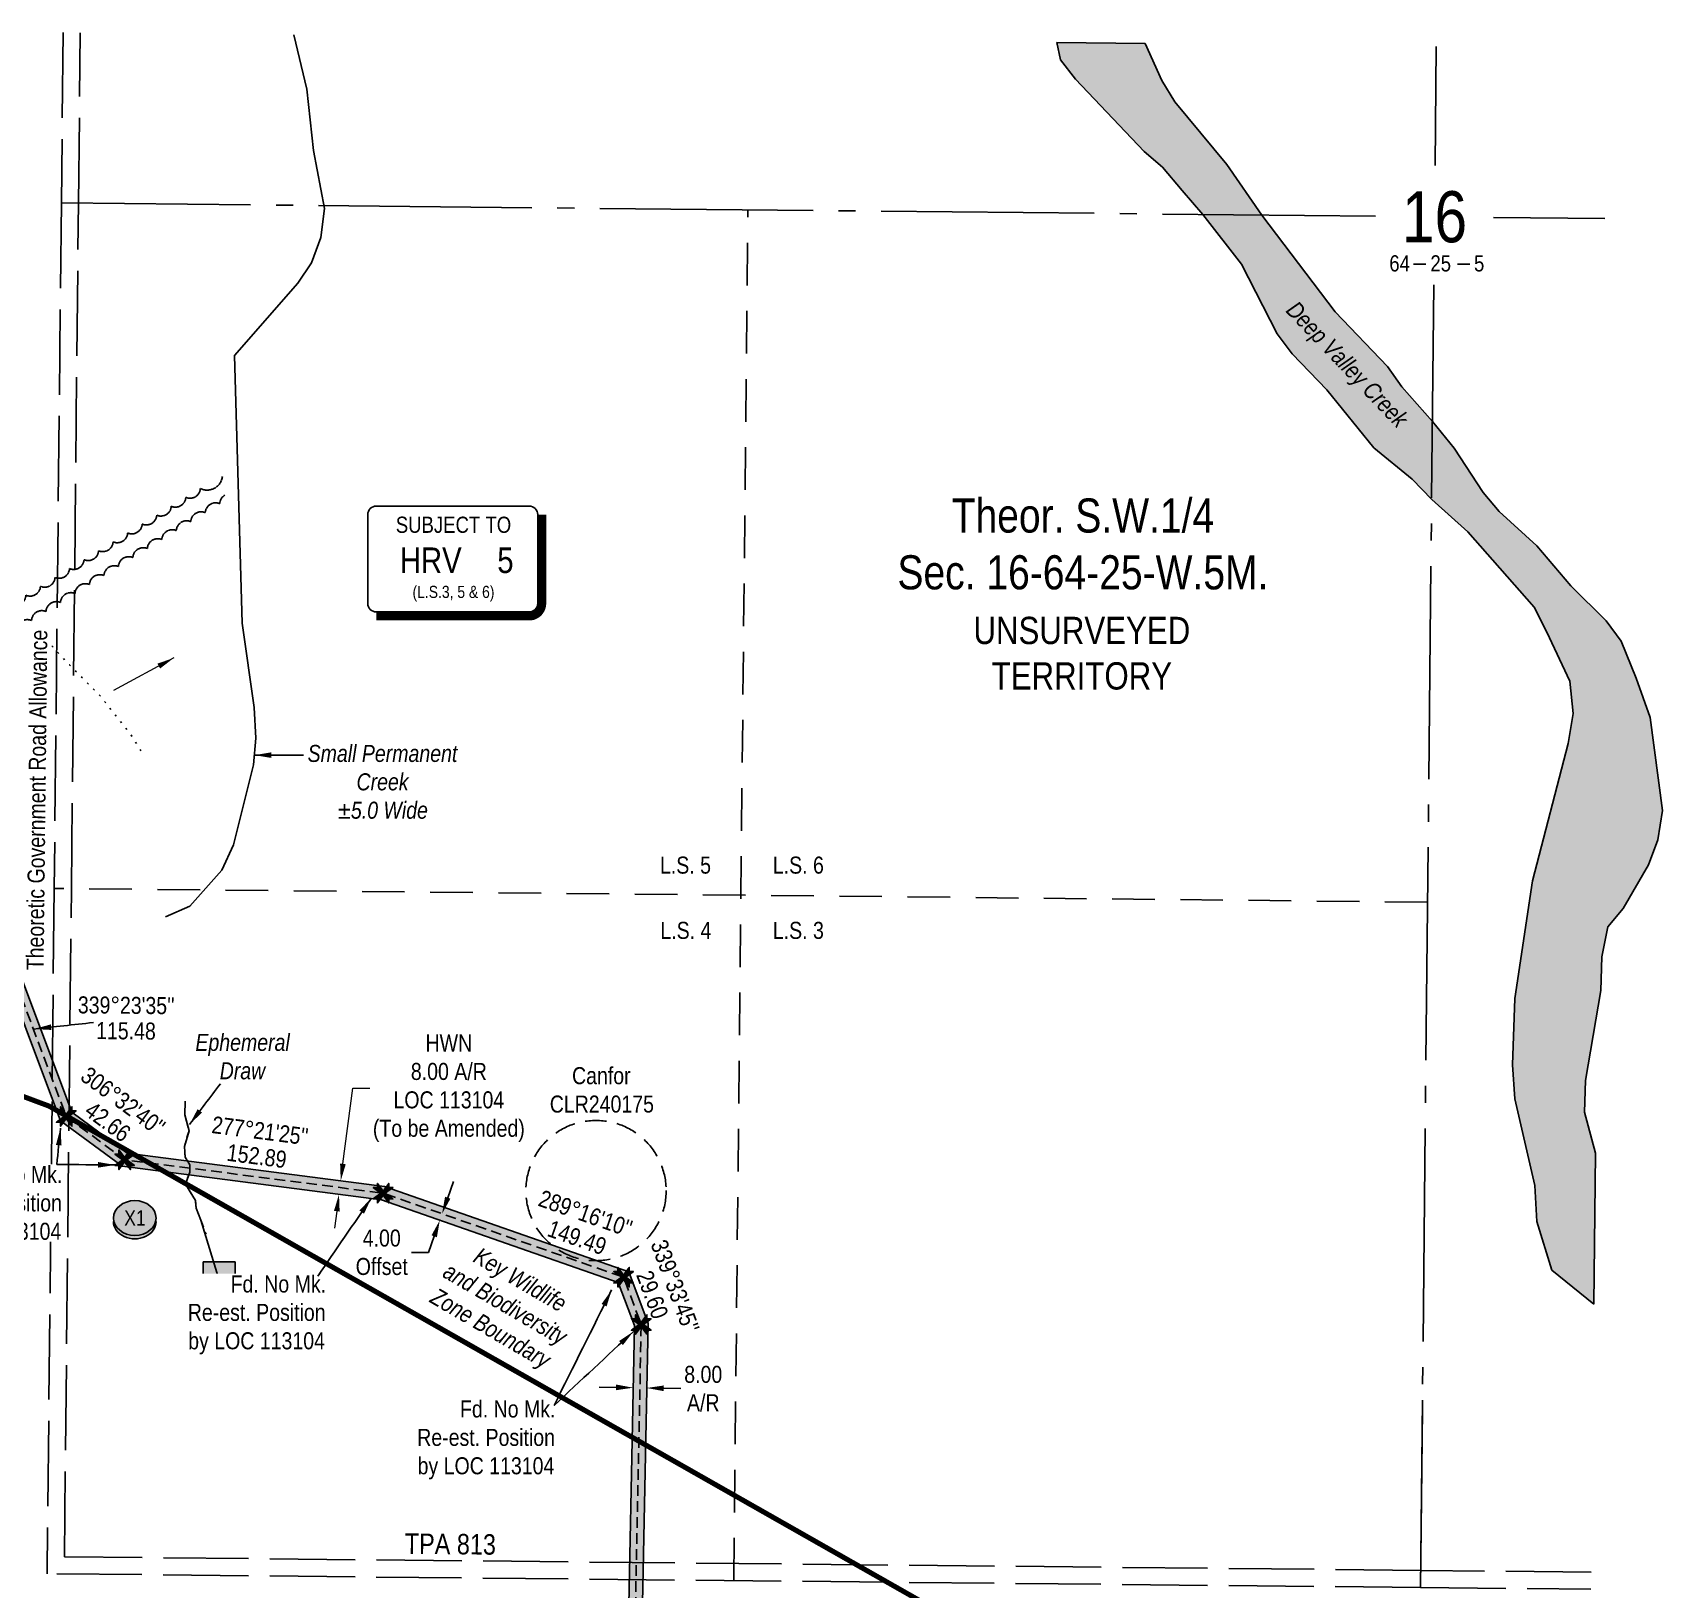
# Model space of a CAD drawing. Extents: x 448726 to 456623, y 6041318 to 6047496.
# Drawn here: x 452623 to 453579, y 6042805 to 6043718 of the extents above; entities that cross this region are included whole.
import ezdxf
from ezdxf.enums import TextEntityAlignment as Align

# ---------------------------------------------------------------- set-up
doc = ezdxf.new("R2010")
doc.units = 0
doc.header["$LTSCALE"] = 5
doc.header["$PDSIZE"] = 5
for name, pattern in [('0', [1, 1, 0]), ('DASHDOT2', [12.7, 6.35, -3.175, 0, -3.175]), ('foc-ACCESSROAD', [3.75, 2.5, -1.25]), ('foc-LSD', [8, 5, -3]), ('foc-QUARTERLINE', [33, 25, -3, 2, -3]), ('foc-TIELINE', [1.875, 1.25, -0.625]), ('foc-TOPO', [1, 0.2, -0.8]), ('foc-TOPO-ephemeral', [6.25, 3.125, -0.625, 0.625, -0.625, 0.625, -0.625]), ('foc-UNSURVEYED', [12.5, 10, -2.5])]:
    doc.linetypes.add(name, pattern=pattern)
doc.layers.get('Defpoints').update_dxf_attribs({"color": 9})
for name, color, linetype in [('10', 1, 'Continuous'), ('9', 3, 'Continuous'), ('AS-UNDERLAY-H', 141, 'Continuous'), ('AS-WILDLIFE', 131, 'DASHDOT2'), ('AS-WILDLIFE-BLOCK', 131, 'Continuous'), ('C-SYMBOL', 7, 'Continuous'), ('CG-NOTES', 7, 'Continuous'), ('CTW', 7, 'Continuous'), ('F-WS', 190, 'foc-ACCESSROAD'), ('L-BD1', 253, 'Continuous'), ('L-MON', 1, 'Continuous'), ('L-QSEC', 8, 'foc-QUARTERLINE'), ('L-ROAD-T', 7, 'Continuous'), ('L-SECLBL', 7, 'Continuous'), ('L-SECTION-LSD', 7, 'foc-LSD'), ('L-TIE', 7, 'foc-TIELINE'), ('L-UNS-T', 3, 'Continuous'), ('L-USEC', 7, 'foc-UNSURVEYED'), ('P-CROSSINGS', 250, 'Continuous'), ('P-PROPOSED', 10, 'Continuous'), ('P-PROPOSED-H', 21, 'Continuous'), ('P-TXT', 4, 'Continuous'), ('T-BUSH', 110, '0'), ('T-CREEK-TEXT', 170, 'Continuous'), ('T-DRAW', 143, 'foc-TOPO-ephemeral'), ('T-GENERAL', 48, 'foc-TOPO'), ('T-WATER', 160, 'Continuous'), ('T-WATER-H', 133, 'Continuous'), ('T-WATER-T', 170, 'Continuous')]:
    doc.layers.add(name, color=color, linetype=linetype)
doc.layers.add('AS-TRAPPER-T', color=7, linetype='Continuous', true_color=0xc26100)
for name, color, linetype, lineweight in [('F-AR-T', 190, 'Continuous', 9), ('F-WS-T', 190, 'Continuous', 9), ('T-TEXT', 48, 'Continuous', 18)]:
    doc.layers.add(name, color=color, linetype=linetype, lineweight=lineweight)
doc.styles.add('100L', font='ARIALN.TTF', dxfattribs={"height": 11})
doc.styles.add('175L', font='ARIALN.TTF', dxfattribs={"height": 20})
doc.styles.add('240', font='ARIALN.TTF', dxfattribs={"height": 30})
doc.styles.add('80', font='ARIALN.TTF', dxfattribs={"height": 10})
doc.styles.add('80CG', font='ARIALN.TTF', dxfattribs={"height": 10})
doc.styles.add('80L', font='ARIALN.TTF', dxfattribs={"height": 10})
doc.styles.add('Crossing', font='ARIALN.TTF', dxfattribs={"height": 10})
doc.styles.add('foc-LtypeFont', font='ARIALN.TTF', dxfattribs={"height": 7.35})
doc.styles.add('HRV', font='ARIALN.TTF', dxfattribs={"height": 3})
doc.styles.add('SIMPLEX', font='ARIALN.TTF')
doc.linetypes.add('foc-TOPO-flowdirection-NOLINE', pattern='A,0,[">",foc-LtypeFont,S=0.3,R=0,X=0,Y=-0.945],-20,[">",foc-LtypeFont,S=0.3,R=0,X=0,Y=-0.945],0', length=20)
doc.dimstyles.new('CG2011', dxfattribs={"dimscale": 5, "dimtxt": 9, "dimasz": 2, "dimexe": 0.2, "dimexo": 0.0625, "dimgap": 0.5, "dimtad": 0, "dimtih": 1, "dimtoh": 1, "dimzin": 0, "dimdsep": 46, "dimtxsty": '80CG', "dimcen": 0.1, "dimse1": 1, "dimse2": 1, "dimclrd": 256, "dimclrt": 256, "dimaunit": 1, "dimadec": 4, "dimazin": 0, "dimtfac": 0.06, "dimtofl": 0, "dimtmove": 0, "dimatfit": 1, "dimfxl": 0.2, "dimtolj": 1, "dimtzin": 0, "dimlwd": -1, "dimarcsym": 0})
doc.dimstyles.new('Compass 5 000', dxfattribs={"dimscale": 5, "dimtxt": 9, "dimasz": 2, "dimexe": 0.2, "dimexo": 0.0625, "dimgap": 0.5, "dimtad": 0, "dimtih": 1, "dimtoh": 1, "dimzin": 0, "dimdsep": 46, "dimtxsty": '80CG', "dimcen": 0.1, "dimse1": 1, "dimse2": 1, "dimclrd": 256, "dimclrt": 256, "dimaunit": 1, "dimadec": 4, "dimazin": 0, "dimtfac": 0.06, "dimtofl": 0, "dimtmove": 0, "dimatfit": 1, "dimfxl": 0.2, "dimtolj": 1, "dimtzin": 0, "dimlwd": -1, "dimarcsym": 0})

# ---------------------------------------------------------------- blocks, each defined once
blk = doc.blocks.new('L-SECLBL')
at = {"layer": '9', "color": 7}
for p, q in [((-5.08, -27.83), (-12.29, -27.83)), ((20.7, -27.83), (13.5, -27.83))]:
    blk.add_line(p, q, dxfattribs=at)
at = {"layer": '10', "color": 2, "style": 'SIMPLEX'}
blk.add_attdef('SEC', text='', height=30, dxfattribs=at).set_placement((0, 0), align=Align.MIDDLE)
at = {"layer": '10', "color": 5, "style": '80L'}
blk.add_attdef('TWP', text='', height=9.5, dxfattribs=at).set_placement((-14.43, -27.37), align=Align.MIDDLE_RIGHT)
blk.add_attdef('RGE', text='', height=9.5, dxfattribs=at).set_placement((3.62, -27.37), align=Align.MIDDLE_CENTER)
blk.add_attdef('MER', text='', height=9.5, dxfattribs=at).set_placement((23.17, -27.37), align=Align.MIDDLE_LEFT)
blk = doc.blocks.new('HRV_Box')
blk.add_lwpolyline([(-44.3, 30.32), (45.4, 30.32, -0.414214), (50.4, 25.32), (50.4, -26.82, -0.414214), (45.4, -31.82), (-44.3, -31.82, -0.414214), (-49.3, -26.82), (-49.3, 25.32, -0.414214)], format="xyb", close=True)
at = {"const_width": 5, "flags": 128}
blk.add_lwpolyline([(-44.3, -34.32), (45.4, -34.32, 0.414214), (52.9, -26.82), (52.9, 25.32)], format="xyb", dxfattribs=at)
at = {"layer": 'CTW', "color": 5, "style": '80L'}
blk.add_text('SUBJECT TO', height=9.5, dxfattribs=at).set_placement((0.98, 11.78), align=Align.BOTTOM_CENTER)
at = {"layer": 'CTW', "color": 3, "style": 'HRV'}
blk.add_text('HRV', height=15, dxfattribs=at).set_placement((-12.36, -1.46), align=Align.MIDDLE_CENTER)
blk.add_attdef('0', text='', height=15, dxfattribs=at).set_placement((31.46, -1.46), align=Align.MIDDLE_CENTER)
at = {"layer": 'CTW', "color": 7, "style": '80L'}
blk.add_attdef('(N.W.1/4 00)', text='', height=7.12, dxfattribs=at).set_placement((0.98, -25.73), align=Align.BOTTOM_CENTER)
blk = doc.blocks.new('TEMP')
h = blk.add_hatch(color=255)
h.dxf.hatch_style = 1
h.paths.add_polyline_path([(0, 0.25), (-0.67, 1.15), (-0.67, 0.67), (-1.15, 0.67), (-0.25, 0), (-1.15, -0.67), (-0.67, -0.67), (-0.67, -1.15), (0, -0.25), (0.67, -1.15), (0.67, -0.67), (1.15, -0.67), (0.25, 0), (1.15, 0.67), (0.67, 0.67), (0.67, 1.15)])
h.paths.add_polyline_path([(0.57, 0.85), (0.57, 0.57), (0.85, 0.57), (0.08, 0), (0.85, -0.57), (0.57, -0.57), (0.57, -0.85), (0, -0.08), (-0.57, -0.85), (-0.57, -0.57), (-0.85, -0.57), (-0.08, 0), (-0.85, 0.57), (-0.57, 0.57), (-0.57, 0.85), (0, 0.08)], flags=16)
h = blk.add_hatch(color=1)
h.dxf.hatch_style = 1
h.paths.add_polyline_path([(0, 0.08), (-0.57, 0.85), (-0.57, 0.57), (-0.85, 0.57), (-0.08, 0), (-0.85, -0.57), (-0.57, -0.57), (-0.57, -0.85), (0, -0.08), (0.57, -0.85), (0.57, -0.57), (0.85, -0.57), (0.08, 0), (0.85, 0.57), (0.57, 0.57), (0.57, 0.85)])
at = {"color": 1}
for p, q in [((-0.08, 0), (0.08, 0)), ((0, 0.08), (0, -0.08))]:
    blk.add_line(p, q, dxfattribs=at)
at = {"color": 255, "flags": 128}
blk.add_lwpolyline([(-0.25, 0), (-1.15, 0.67), (-0.67, 0.67), (-0.67, 1.15), (0, 0.25), (0.67, 1.15), (0.67, 0.67), (1.15, 0.67), (0.25, 0), (1.15, -0.67), (0.67, -0.67), (0.67, -1.15), (0, -0.25), (-0.67, -1.15), (-0.67, -0.67), (-1.15, -0.67)], close=True, dxfattribs=at)
at = {"color": 1, "flags": 128}
blk.add_lwpolyline([(-0.08, 0), (-0.85, 0.57), (-0.57, 0.57), (-0.57, 0.85), (0, 0.08), (0.57, 0.85), (0.57, 0.57), (0.85, 0.57), (0.08, 0), (0.85, -0.57), (0.57, -0.57), (0.57, -0.85), (0, -0.08), (-0.57, -0.85), (-0.57, -0.57), (-0.85, -0.57)], close=True, dxfattribs=at)
blk = doc.blocks.new('*D454')
at = {"layer": 'Defpoints', "color": 0, "transparency": 16777216}
for p in [(452800.76, 6043045.07), (452803.3, 6043044.74), (452799.73, 6043037.13)]:
    blk.add_point(p, dxfattribs=at)
at = {"layer": 'F-AR-T', "transparency": 16777216}
for p, q in [((452804.59, 6043054.65), (452810.33, 6043099.07)), ((452810.33, 6043099.07), (452820.33, 6043099.07)), ((452801, 6043026.89), (452799.72, 6043016.97))]:
    blk.add_line(p, q, dxfattribs=at)
for points in [[(452802.93, 6043054.87), (452806.24, 6043054.44), (452803.3, 6043044.74)], [(452799.34, 6043027.1), (452802.65, 6043026.67), (452802.28, 6043036.8)]]:
    blk.add_solid(points, dxfattribs=at)
at = {"layer": 'F-AR-T', "transparency": 16777216, "insert": (452866.71, 6043099.07), "char_height": 10, "attachment_point": 5, "style": '80CG'}
blk.add_mtext('\\A1;HWN\\P8.00 A/R\\PLOC 113104\\P(To be Amended)', dxfattribs=at)
blk = doc.blocks.new('*D455')
at = {"layer": 'Defpoints', "color": 0, "transparency": 16777216}
for p in [(452850.62, 6043025.4), (452851.94, 6043029.17), (452861.43, 6043021.62)]:
    blk.add_point(p, dxfattribs=at)
at = {"layer": 'P-TXT', "transparency": 16777216}
for p, q in [((452866.05, 6043034.83), (452869.35, 6043044.27)), ((452858.13, 6043012.18), (452854.82, 6043002.74)), ((452854.82, 6043002.74), (452844.82, 6043002.74))]:
    blk.add_line(p, q, dxfattribs=at)
for points in [[(452864.48, 6043035.38), (452867.62, 6043034.28), (452862.75, 6043025.39)], [(452856.55, 6043012.73), (452859.7, 6043011.63), (452861.43, 6043021.62)]]:
    blk.add_solid(points, dxfattribs=at)
at = {"layer": 'P-TXT', "transparency": 16777216, "insert": (452827.36, 6043002.74), "char_height": 10, "attachment_point": 5, "style": '80CG'}
blk.add_mtext('\\A1;4.00\\POffset', dxfattribs=at)
blk = doc.blocks.new('*D456')
at = {"layer": 'Defpoints', "color": 0, "transparency": 16777216}
for p in [(452975.05, 6042936.08), (452983.05, 6042935.92), (452982.79, 6042923.17)]:
    blk.add_point(p, dxfattribs=at)
at = {"layer": 'P-TXT', "transparency": 16777216}
for p, q in [((452964.8, 6042923.53), (452954.8, 6042923.73)), ((452992.79, 6042922.97), (453002.79, 6042922.77))]:
    blk.add_line(p, q, dxfattribs=at)
for points in [[(452964.83, 6042925.2), (452964.77, 6042921.87), (452974.8, 6042923.33)], [(452992.82, 6042924.63), (452992.76, 6042921.3), (452982.79, 6042923.17)]]:
    blk.add_solid(points, dxfattribs=at)
at = {"layer": 'P-TXT', "transparency": 16777216, "insert": (453015.93, 6042922.77), "char_height": 10, "attachment_point": 5, "style": '80CG'}
blk.add_mtext('\\A1;8.00\\PA/R', dxfattribs=at)
blk = doc.blocks.new('xing2')
h = blk.add_hatch(color=50)
h.dxf.hatch_style = 1
edge = h.paths.add_edge_path()
edge.add_ellipse((0, 0), major_axis=(-12.5, 0), ratio=0.816297, start_angle=0, end_angle=360)
h = blk.add_hatch(color=250)
h.dxf.hatch_style = 1
edge = h.paths.add_edge_path()
edge.add_ellipse((0, -2.05), major_axis=(-12.5, 0), ratio=0.816297, start_angle=0, end_angle=180)
edge.add_line((12.5, -2.05), (12.5, 0))
edge.add_ellipse((0, 0), major_axis=(-12.5, 0), ratio=0.816297, start_angle=0, end_angle=180, ccw=False)
edge.add_line((-12.5, 0), (-12.5, -2.05))
at = {"color": 250}
blk.add_ellipse((0, 0), major_axis=(-12.5, 0), ratio=0.816297, dxfattribs=at)
blk.add_ellipse((0, -2.05), major_axis=(-12.5, 0), ratio=0.816297, start_param=0, end_param=3.141593, dxfattribs=at)
at = {"color": 250, "style": 'Crossing'}
blk.add_attdef('CROSSING', text='', height=9, dxfattribs=at).set_placement((0.09, 0.02), align=Align.MIDDLE_CENTER)
at = {"color": 250, "style": 'Crossing', "flags": 1}
for tag, p in [('OWNER', (0.09, -12.49)), ('DESCRIPTION', (0.09, -25.77)), ('LOCATION', (0.09, -39.3)), ('DWG_REF', (0.09, -52.84))]:
    blk.add_attdef(tag, text='', height=9, dxfattribs=at).set_placement(p, align=Align.MIDDLE_CENTER)

msp = doc.modelspace()

# ---------------------------------------------------------------- hatches: boundary and pattern name
at = {"layer": 'AS-UNDERLAY-H'}
h = msp.add_hatch(color=256, dxfattribs=at)
h.dxf.hatch_style = 1
h.paths.add_polyline_path([(452722.537, 6042997.151), (452741.336, 6042997.151), (452741.336, 6042971.417), (452722.537, 6042971.417)])
at = {"layer": 'P-PROPOSED-H'}
h = msp.add_hatch(color=256, dxfattribs=at)
h.dxf.hatch_style = 1
h.paths.add_polyline_path([(452965.622, 6042072.461), (452983.559, 6042961.104), (452972.308, 6042991.309), (452829.068, 6043041.406), (452678.096, 6043060.919), (452645.618, 6043084.997), (452605.412, 6043191.968), (452552.372, 6043332.083), (452547.214, 6043345.707), (452448.68, 6043324.362), (452319.344, 6043341.197), (452313.839, 6043330.056), (452295.115, 6043292.171), (452178.42, 6043056.048), (452134.133, 6042966.416), (452109.775, 6042917.119), (452118.738, 6042912.69), (452143.096, 6042961.988), (452187.382, 6043051.619), (452304.078, 6043287.742), (452322.801, 6043325.627), (452327.013, 6043334.149), (452448.935, 6043318.28), (452541.458, 6043338.323), (452544.892, 6043329.251), (452597.928, 6043189.145), (452638.961, 6043079.976), (452675.005, 6043053.254), (452827.215, 6043033.581), (452966.123, 6042984.999), (452975.532, 6042959.741), (452957.626, 6042072.622)])
at = {"layer": 'T-WATER-H'}
h = msp.add_hatch(color=256, dxfattribs=at)
h.dxf.hatch_style = 1
h.paths.add_polyline_path([(453538.301, 6042972.268), (453513.716, 6042992.327), (453504.861, 6043020.866), (453503.65, 6043041.969), (453491.92, 6043092.881), (453490.617, 6043112.781), (453491.937, 6043151.609), (453502.371, 6043220.756), (453523.254, 6043301.348), (453526.216, 6043318.901), (453524.156, 6043337.822), (453510.783, 6043366.713), (453503.314, 6043381.229), (453483.079, 6043404.12), (453464.311, 6043425.481), (453443.219, 6043444.551), (453431.667, 6043456.329), (453409.196, 6043474.895), (453381.635, 6043508.818), (453361.439, 6043529.966), (453352.54, 6043541.743), (453331.588, 6043582.506), (453308.962, 6043611.768), (453296.889, 6043625.901), (453285.344, 6043639.417), (453274.591, 6043648.624), (453234.253, 6043691.1), (453225.486, 6043702.458), (453223.378, 6043712.59), (453275.094, 6043712.069), (453284.965, 6043690.329), (453292.564, 6043677.737), (453323.018, 6043641.126), (453343.605, 6043611.42), (453386.556, 6043554.644), (453417.251, 6043522.542), (453425.674, 6043510.574), (453443.675, 6043490.264), (453456.29, 6043474.63), (453473.374, 6043448.537), (453482.854, 6043437.497), (453504.887, 6043417.298), (453524.725, 6043393.8), (453545.503, 6043373.389), (453554.35, 6043361.311), (453563.203, 6043339.699), (453571.321, 6043316.661), (453578.524, 6043262.027), (453575.916, 6043244.725), (453570.351, 6043230.228), (453555.531, 6043204.558), (453546.446, 6043193.691), (453543.007, 6043176.067), (453542.382, 6043156.415), (453533.442, 6043103.577), (453532.787, 6043085.066), (453539.208, 6043060.979)])

# ---------------------------------------------------------------- linework, layer by layer
at = {"layer": 'AS-UNDERLAY-H'}
msp.add_lwpolyline([(452722.537, 6042997.151), (452741.336, 6042997.151), (452741.336, 6042971.417), (452722.537, 6042971.417)], close=True, dxfattribs=at)
at = {"layer": 'AS-WILDLIFE', "const_width": 2.998, "flags": 128}
msp.add_lwpolyline([(453534.199, 6042571.031), (453220.897, 6042754.088), (452632.179, 6043088.587), (451711.847, 6043431.607)], dxfattribs=at)
at = {"layer": 'F-WS'}
msp.add_circle((452953.03, 6043039), 41.138, dxfattribs=at)
at = {"layer": 'L-QSEC', "flags": 128}
for points in [[(453445.892, 6043710.348), (453445.177, 6043640.388)], [(453410.299, 6043610.752), (452639.421, 6043618.503)], [(453544.815, 6043609.399), (453479.542, 6043610.056)], [(453444.461, 6043570.427), (453436.648, 6042806.107)], [(453436.648, 6042806.107), (453437.772, 6042916.101)]]:
    msp.add_lwpolyline(points, dxfattribs=at)
at = {"layer": 'L-SECTION-LSD', "flags": 128}
for points in [[(453033.853, 6042810.152), (453042.146, 6043614.454)], [(453440.759, 6043208.256), (452635.242, 6043216.335)]]:
    msp.add_lwpolyline(points, dxfattribs=at)
at = {"layer": 'L-USEC', "flags": 128}
for points in [[(452640.46, 6043718.462), (452639.421, 6043618.497)], [(452649.471, 6043618.402), (452650.509, 6043718.361)], [(452639.421, 6043618.497), (452635.242, 6043216.335)], [(452645.291, 6043216.243), (452649.471, 6043618.402)], [(452635.242, 6043216.335), (452631.063, 6042814.197)], [(452641.216, 6042824.146), (452645.291, 6043216.243)], [(453436.75, 6042816.157), (452641.216, 6042824.146)], [(453436.644, 6042806.107), (452631.063, 6042814.197)], [(453536.695, 6042815.153), (453436.75, 6042816.157)], [(453436.644, 6042806.107), (453536.592, 6042805.104)]]:
    msp.add_lwpolyline(points, dxfattribs=at)
at = {"layer": 'P-PROPOSED'}
msp.add_lwpolyline([(452597.928, 6043189.145), (452638.961, 6043079.976), (452675.005, 6043053.254), (452827.215, 6043033.581), (452966.123, 6042984.999), (452975.532, 6042959.741), (452957.626, 6042072.622)], dxfattribs=at)
at = {"layer": 'T-BUSH', "flags": 128}
for points in [[(452351.466, 6043337.399, 0.5282059), (452362.397, 6043334.521, 0.5205671), (452372.305, 6043333.205, 0.5205671), (452382.213, 6043331.889, 0.5205671), (452392.122, 6043330.572, 0.5205671), (452402.03, 6043329.256, 0.5205671), (452411.939, 6043327.94, 0.5205671), (452421.847, 6043326.623, 0.5205671), (452431.755, 6043325.307, 0.5205671), (452441.542, 6043326.529, 0.5205671), (452451.279, 6043328.788, 0.5205671), (452461.016, 6043331.046, 0.5205671), (452470.753, 6043333.305, 0.5205671), (452480.49, 6043335.563, 0.5205671), (452490.226, 6043337.822, 0.5205671), (452499.963, 6043340.08, 0.5205671), (452509.7, 6043342.339, 0.5205671), (452519.437, 6043344.597, 0.5205671), (452529.174, 6043346.856, 0.5205671), (452538.911, 6043349.114, 0.5205671), (452548.733, 6043350.883, 0.5205671), (452558.472, 6043352.9, 0.5205671), (452567.517, 6043356.993, 0.5205671), (452576.042, 6043362.212, 0.5205671), (452584.566, 6043367.431, 0.5205671), (452593.091, 6043372.65, 0.5205671), (452601.615, 6043377.87, 0.5205671), (452610.14, 6043383.089, 0.5205671), (452618.664, 6043388.308, 0.5205671), (452627.189, 6043393.527, 0.5205671), (452635.713, 6043398.746, 0.5205671), (452644.238, 6043403.966, 0.5205671), (452652.763, 6043409.185, 0.5205671), (452661.287, 6043414.404, 0.5205671), (452669.812, 6043419.623, 0.5205671), (452678.336, 6043424.843, 0.5205671), (452686.861, 6043430.062, 0.5205671), (452695.385, 6043435.281, 0.5205671), (452703.91, 6043440.5, 0.5205671), (452712.434, 6043445.72, 0.5205671), (452720.959, 6043450.939, 0.5205671), (452733.905, 6043458.034)], [(452735.284, 6043446.99, 0.2495483), (452732.316, 6043442.085, 0.5205671), (452723.825, 6043436.811, 0.5205671), (452715.334, 6043431.537, 0.5205671), (452706.843, 6043426.263, 0.5205671), (452698.353, 6043420.989, 0.5205671), (452689.862, 6043415.715, 0.5205671), (452681.371, 6043410.441, 0.5205671), (452672.88, 6043405.167, 0.5205671), (452664.389, 6043399.893, 0.5205671), (452655.899, 6043394.619, 0.5205671), (452647.408, 6043389.345, 0.5205671), (452638.917, 6043384.071, 0.5205671), (452630.426, 6043378.797, 0.5205671), (452621.936, 6043373.523, 0.5205671), (452613.445, 6043368.249, 0.5205671), (452604.954, 6043362.975, 0.5205671), (452596.463, 6043357.701, 0.5205671), (452587.952, 6043352.461, 0.5205671), (452579.336, 6043347.393, 0.5205671), (452570.721, 6043342.325, 0.5205671), (452562.106, 6043337.256, 0.5205671), (452553.491, 6043332.188, 0.5205671), (452543.919, 6043329.311, 0.5205671), (452534.126, 6043327.307, 0.5205671), (452524.334, 6043325.302, 0.5205671), (452514.542, 6043323.297, 0.5205671), (452504.749, 6043321.292, 0.5205671), (452494.957, 6043319.288, 0.5205671), (452485.165, 6043317.283, 0.5205671), (452475.372, 6043315.278, 0.5205671), (452465.58, 6043313.274, 0.5205671), (452455.787, 6043311.272, 0.5205671), (452445.944, 6043309.575, 0.5205671), (452436.032, 6043310.865, 0.5205671), (452426.12, 6043312.156, 0.5205671), (452416.209, 6043313.446, 0.0252524), (452415.896, 6043313.977, 0.0252524)]]:
    msp.add_lwpolyline(points, format="xyb", dxfattribs=at)
at = {"layer": 'T-DRAW', "flags": 128}
msp.add_lwpolyline([(452712.006, 6043091.421), (452711.807, 6043083.377), (452714.318, 6043074.134), (452711.589, 6043064.837), (452712.088, 6043058.525), (452714.773, 6043054.032), (452714.727, 6043049.845), (452712.297, 6043042.745), (452718.076, 6043033.256), (452718.537, 6043028.695), (452721.231, 6043021.715), (452724.368, 6043013.385)], dxfattribs=at)
at = {"layer": 'T-DRAW', "linetype": 'foc-TOPO-flowdirection-NOLINE', "flags": 128}
msp.add_lwpolyline([(452735.018, 6042976.817), (452721.231, 6043021.715), (452718.537, 6043028.695), (452718.076, 6043033.256), (452712.297, 6043042.745), (452714.727, 6043049.845), (452714.773, 6043054.032), (452712.088, 6043058.525), (452711.589, 6043064.837), (452714.318, 6043074.134), (452711.807, 6043083.377), (452712.006, 6043091.421)], dxfattribs=at)
at = {"layer": 'T-GENERAL', "flags": 128}
msp.add_lwpolyline([(452633.86, 6043358.563), (452644.111, 6043347.472), (452661.572, 6043330.008), (452680.142, 6043306.647), (452688.233, 6043293.608)], dxfattribs=at)
at = {"layer": 'T-WATER', "flags": 128}
msp.add_lwpolyline([(452700.612, 6043199.687), (452714.865, 6043205.826), (452733.59, 6043226.914), (452740.406, 6043241.804), (452752.201, 6043288.892), (452753.533, 6043304.479), (452752.579, 6043322.469), (452745.573, 6043371.887), (452741.018, 6043529.036), (452778.162, 6043571.444), (452786.078, 6043583.361), (452791.575, 6043598.158), (452793.765, 6043615.329), (452787.347, 6043649.269), (452783.397, 6043685.254), (452775.863, 6043717.098)], dxfattribs=at)
at = {"layer": 'T-WATER', "linetype": 'foc-TOPO-flowdirection-NOLINE', "flags": 128}
msp.add_lwpolyline([(452700.612, 6043199.687), (452714.865, 6043205.826), (452733.59, 6043226.914), (452740.406, 6043241.804), (452752.201, 6043288.892), (452753.533, 6043304.479), (452752.579, 6043322.469), (452745.573, 6043371.887), (452741.018, 6043529.036), (452778.162, 6043571.444), (452786.078, 6043583.361), (452791.575, 6043598.158), (452793.765, 6043615.329), (452787.347, 6043649.269), (452783.397, 6043685.254), (452775.863, 6043717.098)], dxfattribs=at)
at = {"layer": 'T-WATER'}
for points in [[(453538.301, 6042972.268), (453513.716, 6042992.327), (453504.861, 6043020.866), (453503.65, 6043041.969), (453491.92, 6043092.881), (453490.617, 6043112.781), (453491.937, 6043151.609), (453502.371, 6043220.756), (453523.254, 6043301.348), (453526.216, 6043318.901), (453524.156, 6043337.822), (453510.783, 6043366.713), (453503.314, 6043381.229), (453483.079, 6043404.12), (453464.311, 6043425.481), (453443.219, 6043444.551), (453431.667, 6043456.329), (453409.196, 6043474.895), (453381.635, 6043508.818), (453361.439, 6043529.966), (453352.54, 6043541.743), (453331.588, 6043582.506), (453308.962, 6043611.768), (453296.889, 6043625.901), (453285.344, 6043639.417), (453274.591, 6043648.624), (453234.253, 6043691.1), (453225.486, 6043702.458), (453223.378, 6043712.59)], [(453275.094, 6043712.069), (453284.965, 6043690.329), (453292.564, 6043677.737), (453323.018, 6043641.126), (453343.605, 6043611.42), (453386.556, 6043554.644), (453417.251, 6043522.542), (453425.674, 6043510.574), (453443.675, 6043490.264), (453456.29, 6043474.63), (453473.374, 6043448.537), (453482.854, 6043437.497), (453504.887, 6043417.298), (453524.725, 6043393.8), (453545.503, 6043373.389), (453554.35, 6043361.311), (453563.203, 6043339.699), (453571.321, 6043316.661), (453578.524, 6043262.027), (453575.916, 6043244.725), (453570.351, 6043230.228), (453555.531, 6043204.558), (453546.446, 6043193.691), (453543.007, 6043176.067), (453542.382, 6043156.415), (453533.442, 6043103.577), (453532.787, 6043085.066), (453539.208, 6043060.979)]]:
    msp.add_lwpolyline(points, dxfattribs=at)
at = {"layer": 'T-WATER-H', "flags": 128}
for points in [[(453275.094, 6043712.069), (453223.378, 6043712.59)], [(453538.301, 6042972.268), (453539.208, 6043060.979)]]:
    msp.add_lwpolyline(points, dxfattribs=at)

# ---------------------------------------------------------------- block references
at = {"layer": 'CG-NOTES', "xscale": 0.99949438, "yscale": 0.99949438, "zscale": 0.99949438}
msp.add_blockref('HRV_Box', (452868.456, 6043410.304), dxfattribs=at).add_auto_attribs({'(N.W.1/4 00)': '(L.S.3, 5 & 6)', '0': '5'})
at = {"layer": 'L-MON', "xscale": 4.997471899999995, "yscale": 4.997471899999995, "zscale": 4.997471899999995}
for p in [(452642.29, 6043082.487), (452676.551, 6043057.088), (452828.142, 6043037.495), (452969.216, 6042988.154), (452979.546, 6042960.423)]:
    msp.add_blockref('TEMP', p, dxfattribs=at)
at = {"layer": 'L-SECLBL', "xscale": 0.99949438, "yscale": 0.99949438, "zscale": 0.99949438}
msp.add_blockref('L-SECLBL', (453444.87, 6043610.404), dxfattribs=at).add_auto_attribs({'SEC': '16', 'TWP': '64', 'RGE': '25', 'MER': '5'})
at = {"layer": 'P-CROSSINGS', "xscale": 0.99949438, "yscale": 0.99949438, "zscale": 0.99949438}
msp.add_blockref('xing2', (452682.488, 6043022.893), dxfattribs=at).add_auto_attribs({'CROSSING': 'X1'})

# ---------------------------------------------------------------- texts
at = {"layer": 'AS-TRAPPER-T', "insert": (452867.61, 6042831.532), "char_height": 11.9939, "attachment_point": 5, "rotation": 359.424651, "style": '240'}
msp.add_mtext_dynamic_manual_height_columns('TPA 813', width=52.88398, gutter_width=45, heights=[0], dxfattribs=at)
at = {"layer": 'AS-WILDLIFE-BLOCK', "insert": (452875.538, 6043011.901), "char_height": 9.99494, "attachment_point": 1, "rotation": 329.703015, "style": '80L'}
msp.add_mtext_dynamic_manual_height_columns('\\pi11.347;{\\fArial Narrow|b0|i1|c0|p34;Key Wildlife \\P\\pi0.32288;and Biodiversity\\P\\pi1.4785;Zone Boundary}', width=81.66889, gutter_width=50, heights=[0], dxfattribs=at)
at = {"layer": 'C-SYMBOL', "color": 3, "insert": (453238.623, 6043445.087), "char_height": 19.98989, "width": 378.02159, "attachment_point": 2, "style": '175L'}
msp.add_mtext('Theor. S.W.1/4\\PSec. 16-64-25-W.5M.', dxfattribs=at)
at = {"layer": 'F-WS-T', "insert": (452916.581, 6043111.42), "char_height": 9.99494, "width": 78.76985, "attachment_point": 1, "style": '80L'}
msp.add_mtext('\\A1;\\pi22.398;Canfor\\P\\pi9.3455;CLR240175', dxfattribs=at)
at = {"layer": 'L-BD1', "style": '80L'}
for s, height, rotation, p in [("339°23'35''", 9.99494, 359.46163, (452677.478, 6043147.722)), ('115.48', 9.9949, 359.46163, (452677.337, 6043132.73)), ("306°32'40''", 9.99494, 323.4479, (452675.638, 6043091.493)), ('42.66', 9.9949, 323.4479, (452666.71, 6043079.449)), ("277°21'25''", 9.99494, 352.6354, (452755.995, 6043074.15)), ('152.89', 9.9949, 352.6354, (452754.073, 6043059.282)), ("289°16'10''", 9.99494, 340.7229, (452946.901, 6043025.61)), ('149.49', 9.9949, 340.7229, (452941.952, 6043011.458)), ("339°33'45''", 9.99494, 290.4298, (452999.47, 6042982.873)), ('29.60', 9.9949, 290.4298, (452986.123, 6042977.902))]:
    msp.add_text(s, height=height, rotation=rotation, dxfattribs=at).set_placement(p, align=Align.MIDDLE)
at = {"layer": 'L-ROAD-T', "style": '80L'}
msp.add_text('Theoretic Government Road Allowance', height=9.99494, rotation=89.366657, dxfattribs=at).set_placement((452625.107, 6043268.183), align=Align.MIDDLE_CENTER)
at = {"layer": 'L-UNS-T', "color": 3, "insert": (453238.004, 6043354.218), "char_height": 15.99191, "attachment_point": 5, "style": '80L'}
msp.add_mtext_dynamic_manual_height_columns('UNSURVEYED TERRITORY', width=126.41375, gutter_width=47.5, heights=[0], dxfattribs=at)
at = {"layer": 'T-CREEK-TEXT', "insert": (453364.397, 6043561.827), "char_height": 9.99494, "width": 107.03305, "attachment_point": 1, "rotation": 313.681602, "style": '80'}
msp.add_mtext('{\\fArial Narrow|b0|i1|c0|p18;Deep Valley Creek}', dxfattribs=at)
at = {"layer": 'T-WATER-T', "char_height": 9.99494, "attachment_point": 1, "style": '80L'}
for s, width, insert in [('\\pi0.47799;{\\fArial Narrow|b0|i1|c0|p34;Small Permanent \\P\\pi29.15;Creek\\P\\pi18.184;±5.0 Wide}', 88.40832, (452783.411, 6043300.5)), ('\\pi0.34025;{\\fArial Narrow|b0|i1|c0|p34;Ephemeral\\P\\pi14.6;Draw}', 55.97995, (452717.715, 6043130.949))]:
    msp.add_mtext_dynamic_manual_height_columns(s, width=width, gutter_width=50, heights=[0], dxfattribs=dict(at, insert=insert))

# ---------------------------------------------------------------- dimensions: what is measured, and where the dimension line sits
at = {"layer": 'F-AR-T'}
dim = msp.add_linear_dim(base=(452803.304, 6043044.736), p1=(452799.73, 6043037.134), p2=(452800.756, 6043045.066), angle=82.635404, text='HWN\\P8.00 A/R\\PLOC 113104\\P(To be Amended)', dimstyle='Compass 5 000', dxfattribs=at)
dim.commit()
dim.dimension.update_dxf_attribs({"geometry": '*D454', "text_midpoint": (452866.708, 6043099.072), "dimtype": 161})
at = {"layer": 'P-TXT'}
for base, p1, p2, angle, text, picture, middle in [((452861.427, 6043021.616), (452851.936, 6043029.172), (452850.616, 6043025.397), 250.722904, '4.00\\POffset', '*D455', (452827.362, 6043002.737)), ((452982.793, 6042923.169), (452975.054, 6042936.079), (452983.05, 6042935.918), 358.843704, '8.00\\PA/R', '*D456', (453015.927, 6042922.765))]:
    dim = msp.add_linear_dim(base=base, p1=p1, p2=p2, angle=angle, text=text, dimstyle='Compass 5 000', dxfattribs=at)
    dim.commit()
    dim.dimension.update_dxf_attribs({"geometry": picture, "text_midpoint": middle, "dimtype": 161})

# ---------------------------------------------------------------- leaders
at = {"layer": 'L-BD1', "path_type": 1}
msp.add_leader([(452623.517, 6043133.789), (452658.193, 6043137.607)], dimstyle='Compass 5 000', override={"dimgap": 0.5, "dimtad": 0}, dxfattribs=at)
at = {"layer": 'T-TEXT', "linetype": 'Continuous'}
msp.add_leader([(452705.355, 6043351.507), (452670.055, 6043332.441)], dimstyle='CG2011', override={"dimscale": 5, "dimasz": 2}, dxfattribs=at)
at = {"layer": 'T-WATER-T', "path_type": 1}
for points in [[(452752.68, 6043294.499), (452781.469, 6043294.499)], [(452714.602, 6043077.81), (452732.758, 6043101.658)]]:
    msp.add_leader(points, dimstyle='Compass 5 000', override={"dimgap": 0.5, "dimtad": 0}, dxfattribs=at)

# ---------------------------------------------------------------- next in the draw order: texts
at = {"layer": 'L-SECTION-LSD', "char_height": 10, "attachment_point": 1, "style": '100L', "bg_fill": 3, "box_fill_scale": 1.5, "bg_fill_color": 256, "bg_fill_transparency": 0}
for s, width, insert in [('\\pi1.7586;L.S. 5', 30.40114, (452988.789, 6043234.969)), ('L.S. 6', 30.48313, (453056.749, 6043234.969)), ('\\pi1.986;L.S. 4', 30.53989, (452988.789, 6043196.684)), ('L.S. 3', 30.37591, (453056.749, 6043196.684))]:
    msp.add_mtext_dynamic_manual_height_columns(s, width=width, gutter_width=55, heights=[0], dxfattribs=dict(at, insert=insert))

# ---------------------------------------------------------------- next in the draw order: linework, layer by layer
at = {"layer": 'L-TIE', "flags": 128}
msp.add_lwpolyline([(452961.502, 6042072.544), (452979.545, 6042960.422), (452969.215, 6042988.154), (452828.142, 6043037.494), (452676.55, 6043057.087), (452642.289, 6043082.487), (452601.67, 6043190.557), (452548.632, 6043330.667), (452543.262, 6043344.851)], dxfattribs=at)
at = {"layer": 'P-PROPOSED'}
msp.add_lwpolyline([(452965.622, 6042072.461), (452983.559, 6042961.104), (452972.308, 6042991.309), (452829.068, 6043041.406), (452678.096, 6043060.919), (452645.618, 6043084.997), (452605.412, 6043191.968)], dxfattribs=at)

# ---------------------------------------------------------------- next in the draw order: texts
at = {"layer": 'L-MON', "char_height": 9.99494, "attachment_point": 1, "style": '80L', "bg_fill": 3, "box_fill_scale": 1.1, "bg_fill_color": 256, "bg_fill_transparency": 0}
for insert in [(452557.931, 6043053.419), (452712.591, 6042989.184), (452847.142, 6042915.847)]:
    msp.add_mtext_dynamic_manual_height_columns('\\pi26.11;Fd. No Mk.\\P\\pi1.02;Re-est. Position\\P\\pi1.245;by LOC 113104', width=80.16139, gutter_width=50, heights=[0], dxfattribs=dict(at, insert=insert))

# ---------------------------------------------------------------- next in the draw order: leaders
at = {"layer": 'L-MON', "path_type": 1}
for points in [[(452638.907, 6043075.615), (452636.769, 6043054.338)], [(452670.951, 6043054.027), (452636.769, 6043054.338)], [(452821.261, 6043034.636), (452789.941, 6042988.803)], [(452962.21, 6042980.677), (452928.453, 6042912.964)], [(452974.989, 6042956.339), (452928.453, 6042912.964)]]:
    msp.add_leader(points, dimstyle='Compass 5 000', override={"dimgap": 0.5, "dimtad": 0}, dxfattribs=at)

doc.saveas('drawing.dxf')
